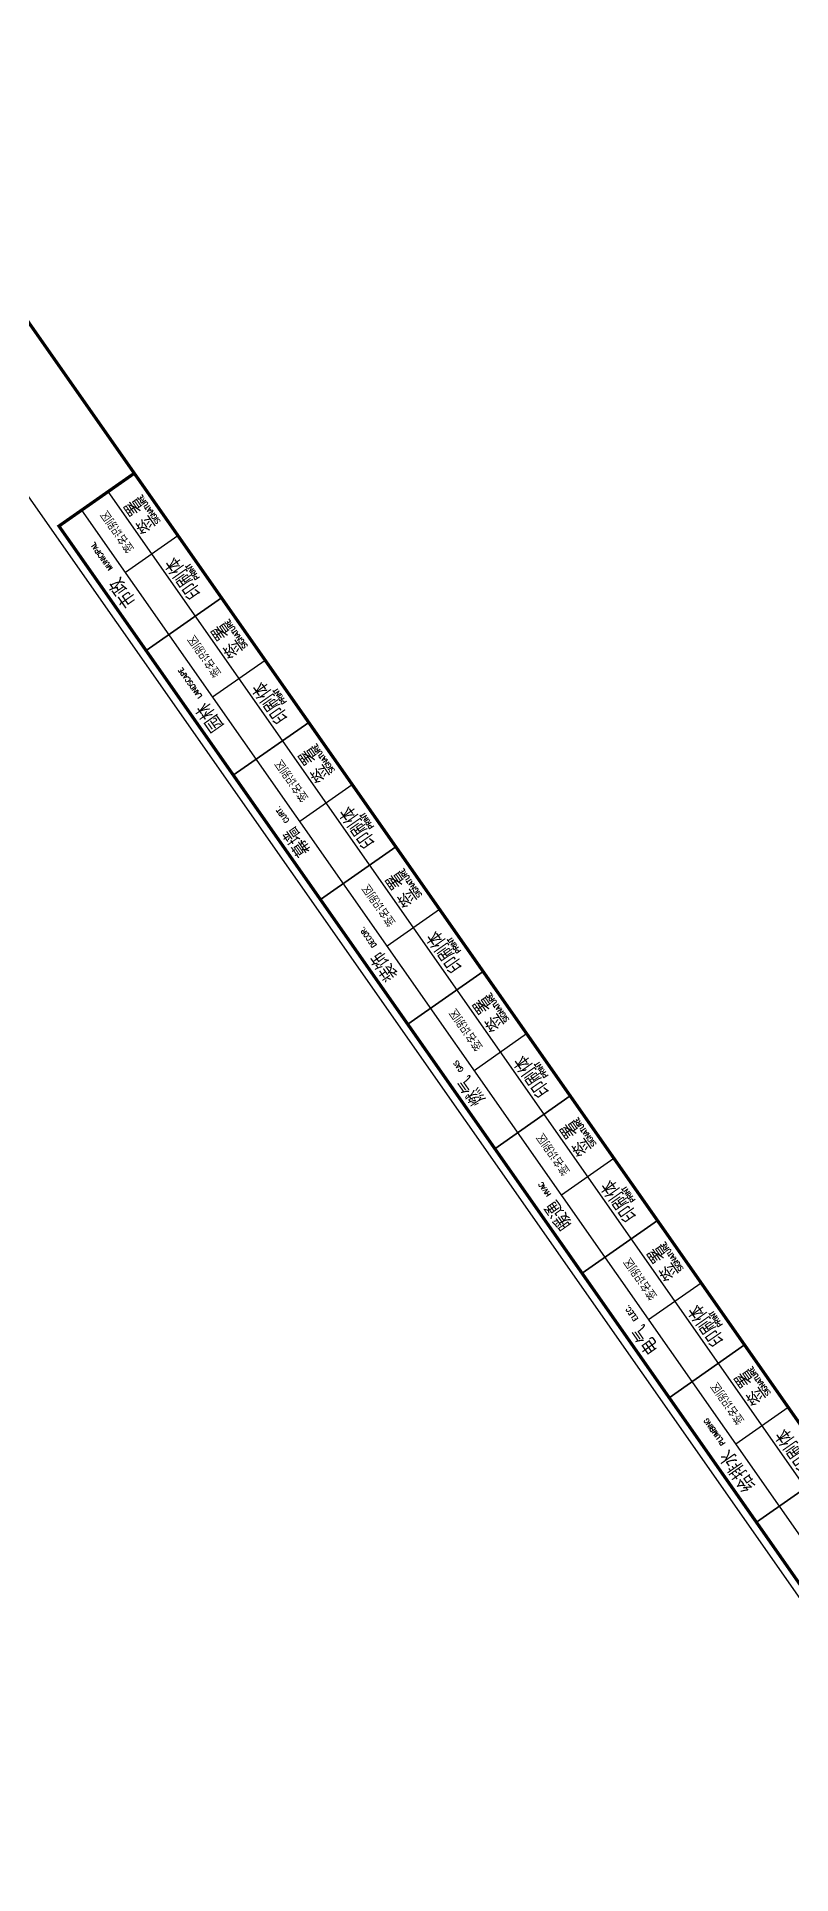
# Model space of a CAD drawing. Header units: millimetres. Extents: x 1089227 to 13101469, y 618865 to 10240562.
# Drawn here: x 3151573 to 3179870, y 4721512 to 4790405 of the extents above; entities that cross this region are included whole.
import ezdxf
from ezdxf.enums import TextEntityAlignment as Align

# ---------------------------------------------------------------- set-up
doc = ezdxf.new("R2010")
doc.units = ezdxf.units.MM
doc.header["$LTSCALE"] = 1000
doc.header["$PDMODE"] = 3
doc.header["$PDSIZE"] = 200
doc.layers.get('0').update_dxf_attribs({"linetype": 'CONTINUOUS'})
doc.layers.get('Defpoints').update_dxf_attribs({"linetype": 'CONTINUOUS'})
for name, color, linetype in [('AXIS', 3, 'CONTINUOUS'), ('TK', 4, 'CONTINUOUS'), ('TK-TEXT', 7, 'CONTINUOUS'), ('VHBoundary', 4, 'CONTINUOUS')]:
    doc.layers.add(name, color=color, linetype=linetype)
doc.layers.add('TK-MEMO', color=8, linetype='CONTINUOUS', plot=False)
doc.styles.add('_TCH_DIM_T3', font='SIMPLEX', dxfattribs={"width": 0.705882, "bigfont": 'AllInOneBig.shx'})
doc.styles.add('SADITK', font='sadixcsg.shx', dxfattribs={"bigfont": 'AllInOneBig.shx'})
doc.styles.add('SADITK-SX', font='simfang.ttf', dxfattribs={"width": 0.7})
doc.styles.add('SADITK-YW', font='romanc.shx', dxfattribs={"width": 0.7, "bigfont": 'AllInOneBig.shx'})
doc.dimstyles.new('_TCH_ARCH&&150', dxfattribs={"dimtxt": 446.25, "dimasz": 150, "dimexe": 375, "dimexo": 450, "dimgap": 189.375, "dimtad": 1, "dimdec": 0, "dimzin": 0, "dimdsep": 46, "dimtxsty": '_TCH_DIM_T3', "dimblk": 'ARCHTICK', "dimcen": 0.09, "dimclrt": 7, "dimazin": 2, "dimtfac": 1, "dimtdec": 0, "dimtix": 1, "dimtmove": 2, "dimatfit": 3, "dimfxl": 0, "dimtolj": 1, "dimtzin": 0, "dimarcsym": 0})

# ---------------------------------------------------------------- blocks, each defined once
blk = doc.blocks.new('template_31-施工图_A0_A0_1.0000_3fa9c08c64a9101061c9a26412af947e', base_point=(-1189, 0))
at = {"layer": 'TK'}
for p, q in [((-1187, 30), (-1187, 410)), ((-1180, 30), (-1180, 410)), ((-1172, 30), (-1172, 410)), ((-1180, 391), (-1164, 391)), ((-1180, 353), (-1164, 353)), ((-1180, 315), (-1164, 315)), ((-1180, 277), (-1164, 277)), ((-1180, 239), (-1164, 239)), ((-1180, 201), (-1164, 201)), ((-1180, 163), (-1164, 163)), ((-1180, 125), (-1164, 125))]:
    blk.add_line(p, q, dxfattribs=at)
for points in [[(-1189, 841), (1189, 841), (1189, 0), (-1189, 0)], [(-1187, 372), (-1164, 372), (-1164, 410), (-1187, 410)], [(-1187, 334), (-1164, 334), (-1164, 372), (-1187, 372)], [(-1187, 296), (-1164, 296), (-1164, 334), (-1187, 334)], [(-1187, 258), (-1164, 258), (-1164, 296), (-1187, 296)], [(-1187, 220), (-1164, 220), (-1164, 258), (-1187, 258)], [(-1187, 182), (-1164, 182), (-1164, 220), (-1187, 220)], [(-1187, 144), (-1164, 144), (-1164, 182), (-1187, 182)], [(-1187, 106), (-1164, 106), (-1164, 144), (-1187, 144)], [(-1187, 68), (-1164, 68), (-1164, 106), (-1187, 106)]]:
    blk.add_lwpolyline(points, close=True, dxfattribs=at)
at = {"layer": 'TK', "const_width": 0.8}
blk.add_lwpolyline([(-1164, 831), (-1164, 10), (1179, 10), (1179, 831)], close=True, dxfattribs=at)
at = {"layer": 'TK', "color": 4, "const_width": 0.8}
blk.add_lwpolyline([(-1164, 10), (-1187, 10), (-1187, 410), (-1164, 410)], close=True, dxfattribs=at)
at = {"layer": 'VHBoundary'}
blk.add_lwpolyline([(-1189, 841), (1189, 841), (1189, 0), (-1189, 0)], close=True, dxfattribs=at)
at = {"layer": 'TK', "style": 'SADITK'}
for s, p in [('签 署', (-1167, 400.5)), ('印刷体', (-1167, 381.5)), ('签 署', (-1167, 362.5)), ('印刷体', (-1167, 343.5)), ('签 署', (-1167, 324.5)), ('印刷体', (-1167, 305.5)), ('签 署', (-1167, 286.5)), ('印刷体', (-1167, 267.5)), ('签 署', (-1167, 248.5)), ('印刷体', (-1167, 229.5)), ('签 署', (-1167, 210.5)), ('印刷体', (-1167, 191.5)), ('签 署', (-1167, 172.5)), ('印刷体', (-1167, 153.5)), ('签 署', (-1167, 134.5)), ('印刷体', (-1167, 115.5))]:
    blk.add_text(s, height=4, rotation=90, dxfattribs=at).set_placement(p, align=Align.CENTER)
at = {"layer": 'TK', "style": 'SADITK-YW', "width": 0.9}
for s, p in [('SIGNATURE', (-1165.5, 400.5)), ('PRINT', (-1165.5, 381.5)), ('SIGNATURE', (-1165.5, 362.5)), ('PRINT', (-1165.5, 343.5)), ('SIGNATURE', (-1165.5, 324.5)), ('PRINT', (-1165.5, 305.5)), ('SIGNATURE', (-1165.5, 286.5)), ('PRINT', (-1165.5, 267.5)), ('SIGNATURE', (-1165.5, 248.5)), ('PRINT', (-1165.5, 229.5)), ('SIGNATURE', (-1165.5, 210.5)), ('PRINT', (-1165.5, 191.5)), ('SIGNATURE', (-1165.5, 172.5)), ('PRINT', (-1165.5, 153.5)), ('SIGNATURE', (-1165.5, 134.5))]:
    blk.add_text(s, height=1.3, rotation=90, dxfattribs=at).set_placement(p, align=Align.CENTER)
for s, p in [('   MUNICIPAL', (-1182, 391)), ('  LANDSCAPE', (-1182, 353)), ('  CURT.', (-1182, 315)), ('  DECOR.', (-1182, 277)), ('  GAS', (-1182, 239)), ('  HVAC', (-1182, 201)), ('  ELEC.', (-1182, 163)), ('  PLUMBING', (-1182, 125))]:
    blk.add_text(s, height=1.3, rotation=90, dxfattribs=at).set_placement(p)
at = {"layer": 'TK', "style": 'SADITK'}
for s, p in [('市政', (-1181.5, 391)), ('园林', (-1181.5, 353)), ('幕墙', (-1181.5, 315)), ('装饰', (-1181.5, 277)), ('燃气', (-1181.5, 239)), ('暖通', (-1181.5, 201)), ('电气', (-1181.5, 163)), ('给排水', (-1181.5, 125))]:
    blk.add_text(s, height=4, rotation=90, dxfattribs=at).set_placement(p, align=Align.RIGHT)
at = {"layer": 'TK-MEMO', "style": 'SADITK'}
for p in [(-1176, 400.5), (-1176, 362.5), (-1176, 324.5), (-1176, 286.5), (-1176, 248.5), (-1176, 210.5), (-1176, 172.5), (-1176, 134.5)]:
    blk.add_text('签名识别区', height=2, rotation=90, dxfattribs=at).set_placement(p, align=Align.MIDDLE)
at = {"layer": 'TK-TEXT', "style": 'SADITK-SX', "width": 0.7}
for tag, p in [('市政会签', (-1176, 381.5)), ('园林会签', (-1176, 343.5)), ('幕墙会签', (-1176, 305.5)), ('装饰会签', (-1176, 267.5)), ('燃气会签', (-1176, 229.5)), ('暖通会签', (-1176, 191.5)), ('电气会签', (-1176, 153.5)), ('给排水会签', (-1176, 115.5)), ('结构会签', (-1176, 77.5)), ('建筑会签', (-1176, 39.5))]:
    blk.add_attdef(tag, text='', height=4, rotation=90, dxfattribs=at).set_placement(p, align=Align.MIDDLE_CENTER)
for tag, height, p in [('专业审定', 4, (1134.75, 268)), ('专业审核', 4, (1134.75, 248)), ('项目负责1', 4, (1134.75, 238)), ('项目负责2', 4, (1134.75, 228)), ('专业负责1', 4, (1134.75, 218)), ('专业负责2', 4, (1134.75, 208)), ('专业校对', 4, (1134.75, 198)), ('专业设计', 4, (1134.75, 188)), ('方案设计', 4, (1134.75, 178)), ('专业制图', 4, (1134.75, 168)), ('建设单位_001', 4, (1148.5, 140)), ('建设地点_001', 4, (1148.5, 124)), ('工程名称_001', 4, (1148.5, 106)), ('子项名称_001', 4, (1148.5, 86)), ('图纸名称_001', 4, (1148.5, 66)), ('版次', 4, (1129.5, 53)), ('日期', 4, (1165, 53)), ('图别', 4, (1129.5, 43)), ('图号', 4, (1165, 43)), ('合同号', 4, (1136, 30)), ('项目编号1', 2, (1114.06, 13.58)), ('阶段编号1', 2, (1132.25, 13.75)), ('子项编号1', 2, (1144.75, 13.75))]:
    blk.add_attdef(tag, text='', height=height, dxfattribs=at).set_placement(p, align=Align.MIDDLE_CENTER)
blk = doc.blocks.new('_ArchTick')
at = {"color": 0, "linetype": 'ByBlock', "const_width": 0.3}
blk.add_lwpolyline([(-0.71, -0.71), (0.71, 0.71)], dxfattribs=at)
blk = doc.blocks.new('*D422')
at = {"layer": 'AXIS', "color": 0, "lineweight": -2, "transparency": 16777216}
for p, q in [((-216696, -2812), (-220950, -5193)), ((-220623, -5010), (-191750, -56577)), ((-187823, -54379), (-192077, -56760))]:
    blk.add_line(p, q, dxfattribs=at)
at = {"layer": 'Defpoints', "color": 0, "transparency": 16777216}
for p in [(-216304, -2592), (-187431, -54159), (-191750, -56577)]:
    blk.add_point(p, dxfattribs=at)
at = {"layer": 'AXIS', "color": 0, "lineweight": -2, "transparency": 16777216, "xscale": 150, "yscale": 150, "zscale": 150}
for p, rotation in [((-220623, -5010), 119.2447278322573), ((-191750, -56577), 299.2447278322574)]:
    blk.add_blockref('_ArchTick', p, dxfattribs=dict(at, rotation=rotation))
at = {"layer": 'AXIS', "color": 7, "transparency": 16777216, "insert": (-205826, -30592), "char_height": 446.2, "attachment_point": 5, "rotation": 299.24473, "style": '_TCH_DIM_T3'}
blk.add_mtext('\\A1;59100', dxfattribs=at)
blk = doc.blocks.new('裙房轴网260428')
at = {"layer": 'AXIS'}
dim = blk.add_aligned_dim(p1=(-216303.5, -2591.8), p2=(-187430.7, -54159), distance=-4950, dimstyle='_TCH_ARCH&&150', dxfattribs=at)
dim.commit()
dim.dimension.update_dxf_attribs({"geometry": '*D422', "text_midpoint": (-205826.3, -30592.2)})
blk = doc.blocks.new('04地块地下轴网260428')
blk.add_blockref('裙房轴网260428', (0, 0))

msp = doc.modelspace()

# ---------------------------------------------------------------- block references
at = {"xscale": 150, "yscale": 150, "zscale": 150, "rotation": 35.00532206532363}
msp.add_blockref('template_31-施工图_A0_A0_1.0000_3fa9c08c64a9101061c9a26412af947e', (3187439.13, 4721512.406), dxfattribs=at)
msp.add_blockref('04地块地下轴网260428', (3390028.145, 4825211.796))

doc.saveas('drawing.dxf')
